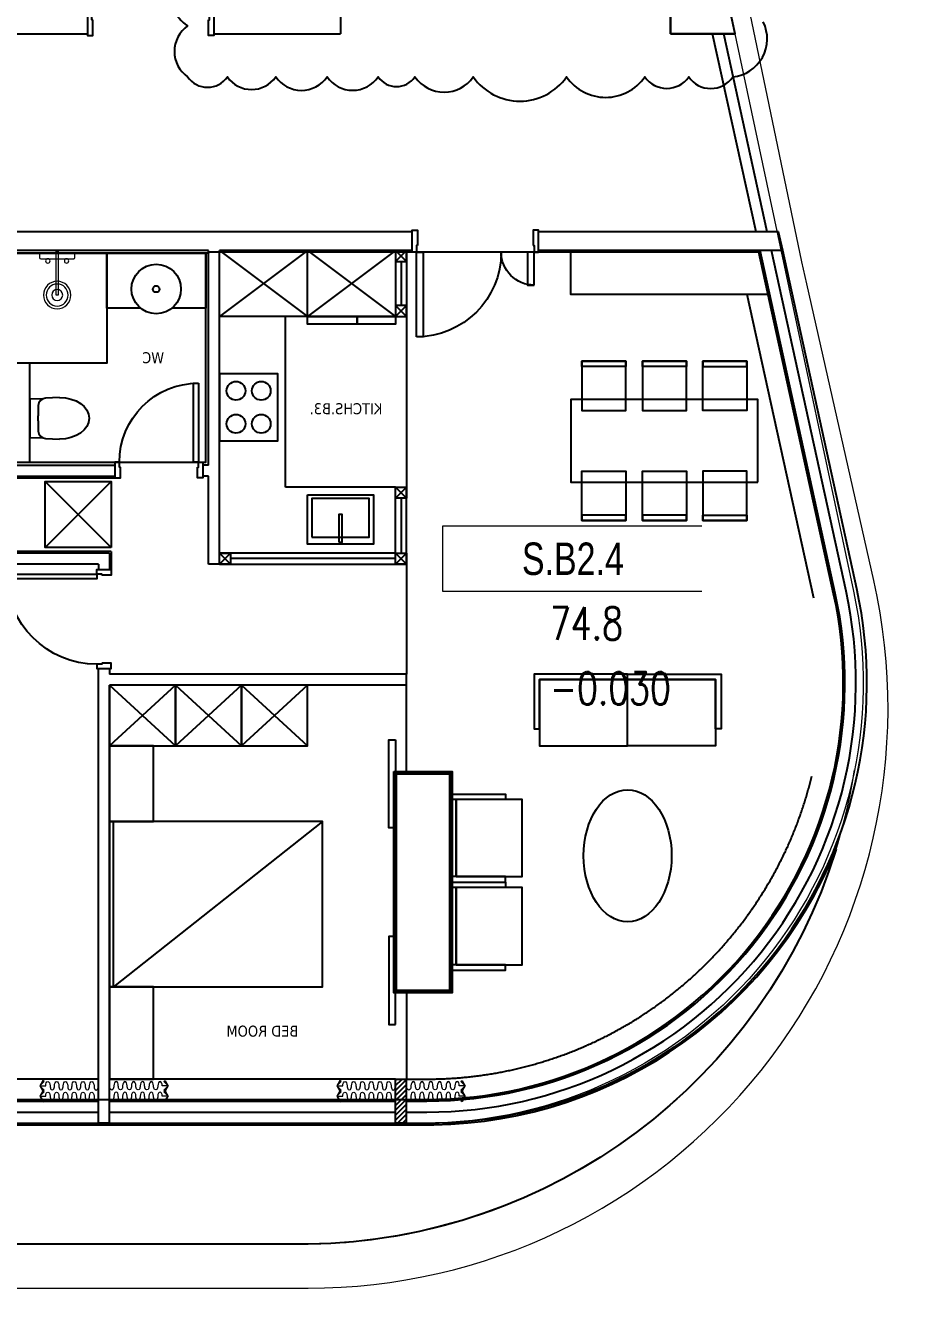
# Model space of a CAD drawing. Header units: millimetres. Extents: x -361699137 to 361252145, y -356478932 to 356523199.
# Drawn here: x 327855 to 335809, y 5985 to 17546 of the extents above; entities that cross this region are included whole.
import ezdxf
from ezdxf.enums import TextEntityAlignment as Align
from ezdxf.xclip import XClip

# ---------------------------------------------------------------- set-up
doc = ezdxf.new("R2010")
doc.units = ezdxf.units.MM
doc.header["$LTSCALE"] = 100
doc.header["$MEASUREMENT"] = 0
doc.header["$XCLIPFRAME"] = 0
doc.set_wipeout_variables(frame=1)
doc.linetypes.add('ACAD_ISO03W100', pattern=[30, 12, -18])
for name, color, linetype in [('1VinaPVC-Text', 9, 'Continuous'), ('A-_FURN----_E-_N', 251, 'Continuous'), ('A-_SANIEQPT_E-_N', 251, 'Continuous'), ('A-ANNO-ROOM', 50, 'Continuous'), ('A-WALL-FNSH', 11, 'Continuous'), ('IDEA - dim', 251, 'Continuous'), ('KT-Net manh', 139, 'Continuous'), ('KT-Tuong', 1, 'Continuous'), ('Xref_ST_MBDV Cot vach 30.7.2022$0$ST_MBDV Cot vach 220803$0$Xref_ST_MBDV Cot vach 30.7.2022$0$KT-Tuong', 1, 'Continuous')]:
    doc.layers.add(name, color=color, linetype=linetype)
for name, color, linetype, lineweight in [('A-NoiThat', 39, 'Continuous', 13), ('AUDIT_I_220808132811-11', 7, 'Continuous', 9), ('CIC36 net manh', 8, 'Continuous', 9), ('KT-Chuviet', 255, 'Continuous', 15), ('KT-Net cot vach', 2, 'Continuous', 50), ('KT-Net thay', 7, 'Continuous', 15), ('KT-Net truc', 18, 'Continuous', 15)]:
    doc.layers.add(name, color=color, linetype=linetype, lineweight=lineweight)
doc.layers.add('dien tich thong thuy', color=3, linetype='Continuous', plot=False)
doc.styles.add('220126_HDN_HBA typical plan$0$211210_HDN_HBA_TYPICAL PLAN CORE OPT 1$0$HBA-Text', font='GOTHIC.TTF')
doc.styles.add('font unicode ccu', font='arial.ttf')
doc.styles.add('ROMANS', font='ROMANS.SHX')
doc.styles.add('Tahoma', font='tahoma.ttf')

# ---------------------------------------------------------------- blocks, each defined once
blk = doc.blocks.new('A$C1AAC5519')
at = {"layer": 'A-ANNO-ROOM', "insert": (772.955269176513, 1216.574747113511), "char_height": 600, "attachment_point": 2, "rotation": 50.44882673977027, "style": '220126_HDN_HBA typical plan$0$211210_HDN_HBA_TYPICAL PLAN CORE OPT 1$0$HBA-Text'}
blk.add_mtext_dynamic_manual_height_columns('S.B1.', width=722857412.8743668, gutter_width=9765.624999999996, heights=[0], dxfattribs=at)
blk = doc.blocks.new('A$C418F5BC8')
at = {"layer": 'A-ANNO-ROOM', "insert": (648.1133449638728, 1090.790118377889), "char_height": 600, "attachment_point": 2, "rotation": 50.44882673977027, "style": '220126_HDN_HBA typical plan$0$211210_HDN_HBA_TYPICAL PLAN CORE OPT 1$0$HBA-Text'}
blk.add_mtext_dynamic_manual_height_columns('SL-S', width=722857412.8743668, gutter_width=9765.624999999996, heights=[0], dxfattribs=at)
blk = doc.blocks.new('A$C2A6C5140')
at = {"layer": 'A-ANNO-ROOM', "insert": (731.4497625969816, 1190.0169191678, 0.0003277973379295924), "char_height": 600, "attachment_point": 2, "rotation": 50.44882673977027, "style": '220126_HDN_HBA typical plan$0$211210_HDN_HBA_TYPICAL PLAN CORE OPT 1$0$HBA-Text'}
blk.add_mtext_dynamic_manual_height_columns('2-BR', width=722857412.8743668, gutter_width=9765.624999999996, heights=[0], dxfattribs=at)
blk = doc.blocks.new('A$C5388591E')
at = {"layer": 'A-ANNO-ROOM', "insert": (894.3001998505497, 842.1987865094561, 0.0004622000541105721), "char_height": 600, "attachment_point": 2, "rotation": 1.4064704596368105, "style": '220126_HDN_HBA typical plan$0$211210_HDN_HBA_TYPICAL PLAN CORE OPT 1$0$HBA-Text'}
blk.add_mtext_dynamic_manual_height_columns('3-BR', width=722857412.8743668, gutter_width=9765.624999999996, heights=[0], dxfattribs=at)
blk = doc.blocks.new('A$C21AF0CCA')
at = {"layer": 'A-ANNO-ROOM', "insert": (1197.56892258345, 814.6835720778872), "char_height": 600, "attachment_point": 2, "rotation": 0.10542954816276216, "style": '220126_HDN_HBA typical plan$0$211210_HDN_HBA_TYPICAL PLAN CORE OPT 1$0$HBA-Text'}
blk.add_mtext_dynamic_manual_height_columns('S.B1P.', width=722857412.8743668, gutter_width=9765.624999999996, heights=[0], dxfattribs=at)
blk = doc.blocks.new('A$C2A980E36')
at = {"ltscale": 0.5}
blk.add_lwpolyline([(-10, 0), (10, 0), (10, 400), (-10, 400)], close=True, dxfattribs=at)
blk.add_lwpolyline([(160, 60), (160, 30, -0.4142135623730916), (150, 20), (-150, 20, -0.4142135623730987), (-160, 30), (-160, 60.00000000000728, -0.414213562373095), (-150, 70.00000000000728), (150, 70, -0.4142135623730915)], format="xyb", close=True, dxfattribs=at)
for centre, radius in [((0, 400), 125), ((0, 400), 100), ((0, 400), 50), ((-85, 90.00000000000728), 20), ((85, 90), 20)]:
    blk.add_circle(centre, radius, dxfattribs=at)
blk = doc.blocks.new('d800')
blk.add_line((760, 70), (40, 70))
for points in [[(40, 790), (40, 70), (85, 70), (85, 790)], [(50, 25), (40, 25), (40, 70), (0, 70), (0, -70), (50, -70)], [(750, 25), (760, 25), (760, 70), (800, 70), (800, -70), (750, -70)]]:
    blk.add_lwpolyline(points, close=True)
blk.add_arc((40, 70), 720, 0, 90)
blk = doc.blocks.new('d900n')
for points in [[(20, -50), (20, -40), (65, -40), (65, 0), (-65, 0), (-65, -50)], [(885, -40), (65, -40), (65, -85), (885, -85)], [(20, -850), (20, -860), (65, -860), (65, -900), (-65, -900), (-65, -850)]]:
    blk.add_lwpolyline(points, close=True)
blk.add_arc((65, -40), 820, 270, 0)
blk = doc.blocks.new('*U207')
for points in [[(482.6951045578201, -398.9039813853606), (464.6170375002125, -396.4493711387506), (464.3337632049024, -466.3349522090732)], [(396.7561588253833, -484.1490495130481), (464.3337632049024, -466.3349522090732), (394.4481821902239, -466.0516779393653)]]:
    blk.add_hatch(color=256).paths.add_polyline_path(points)
blk.add_line((464.3337632049024, -466.3349522090732), (416.9273155568029, -418.7598943406972))
for points in [[(482.6951045578201, -398.9039813853606), (464.6170375002125, -396.4493711387506), (464.3337632049024, -466.3349522090732)], [(396.7561588253833, -484.1490495130481), (464.3337632049024, -466.3349522090732), (394.4481821902239, -466.0516779393653)]]:
    blk.add_lwpolyline(points, close=True)
for centre in [(16.76743755071067, -17.17677016190672), (85.71403000141326, -87.65612936302188), (155.3043908096025, -157.4940017787478), (224.8947516177918, -227.3318741944736), (294.485112425981, -297.1697466101995), (364.0754732341703, -367.0076190259254)]:
    blk.add_ellipse(centre, major_axis=(34.52187991841241, 31.95056764796491), ratio=0.5238875827070036, start_param=4.731720461219403, end_param=7.873313114809197)
at = {"extrusion": (0, 0, -1)}
for centre in [(51.5728287498025, -52.1059534814385), (120.5194212005051, -122.5853126825537), (190.1097820086943, -192.4231850982796), (259.7001428168836, -262.2610575140054), (329.2905036250728, -332.0989299297313), (398.8808644332621, -401.9368023454572)]:
    blk.add_ellipse(centre, major_axis=(-32.07293168385898, -34.4082260416161), ratio=0.5238875826554585, start_param=4.731720461217387, end_param=7.87331311480718, dxfattribs=at)
blk = doc.blocks.new('*U204')
at = {"ltscale": 5}
blk.add_lwpolyline([(305, -530), (305, -1.13686837721616e-13), (-305, 0), (-305, -530)], close=True, dxfattribs=at)
for centre in [(-150, -150), (150, -150.0000000000001), (-150, -380), (150, -380)]:
    blk.add_circle(centre, 85, dxfattribs=at)
blk = doc.blocks.new('*U205')
at = {"ltscale": 5}
for points in [[(-300, -450), (300, -450), (300, 0), (-300, 0)], [(-261, -65), (261, -65), (261, -415), (-261, -415)], [(-15, -20), (15, -20), (15, -270), (-15, -270)]]:
    blk.add_lwpolyline(points, close=True, dxfattribs=at)
blk = doc.blocks.new('*U203')
at = {"linetype": 'Continuous'}
for points in [[(-375.0000000000002, -849.9999999962746), (374.9999999999998, -849.9999999962748), (375.0000000000002, 850.0000000037252), (-374.9999999999998, 850.0000000037254)], [(-724.9999999999999, 750.0000000037254), (-274.9999999999999, 750.0000000037253), (-274.9999999999999, 350.0000000037253), (-724.9999999999999, 350.0000000037254)], [(-724.9999999999999, 350.0000000037254), (-674.9999999999999, 350.0000000037254), (-674.9999999999999, 750.0000000037254), (-724.9999999999999, 750.0000000037254)], [(725.0000000000001, 750.0000000037252), (275.0000000000001, 750.0000000037253), (275.0000000000001, 350.0000000037252), (725.0000000000001, 350.0000000037252)], [(725.0000000000001, 350.0000000037252), (675.0000000000001, 350.0000000037252), (675.0000000000001, 750.0000000037252), (725.0000000000001, 750.0000000037252)], [(-725, 200.0000000037254), (-274.9999999999999, 200.0000000037253), (-275.0000000000001, -199.9999999962747), (-725, -199.9999999962746)], [(-725, -199.9999999962746), (-675, -199.9999999962746), (-675, 200.0000000037254), (-725, 200.0000000037254)], [(725, 200.0000000037251), (275.0000000000001, 200.0000000037252), (274.9999999999999, -199.9999999962748), (725, -199.9999999962749)], [(725, -199.9999999962749), (675, -199.9999999962748), (675, 200.0000000037252), (725, 200.0000000037251)], [(-725.0000000000001, -749.9999999962746), (-275.0000000000001, -749.9999999962747), (-275.0000000000001, -349.9999999962747), (-725.0000000000001, -349.9999999962746)], [(-725.0000000000001, -349.9999999962746), (-675.0000000000001, -349.9999999962746), (-675.0000000000001, -749.9999999962746), (-725.0000000000001, -749.9999999962746)], [(724.9999999999999, -749.9999999962748), (274.9999999999999, -749.9999999962747), (274.9999999999999, -349.9999999962748), (724.9999999999999, -349.9999999962748)], [(724.9999999999999, -349.9999999962748), (674.9999999999999, -349.9999999962748), (674.9999999999999, -749.9999999962748), (724.9999999999999, -749.9999999962748)]]:
    blk.add_lwpolyline(points, close=True, dxfattribs=at)
blk = doc.blocks.new('dc')
for points in [[(-1100, -40), (-1110, -40), (-1110, -100), (-1150, -100), (-1150, 100), (-1100, 100)], [(-50, -40), (-40, -40), (-40, -100), (0, -100), (0, 100), (-50, 100)], [(-1109.999999999985, -400), (-1109.999999999985, -100), (-1049.999999999985, -100), (-1049.999999999985, -400)], [(-39.99999999998545, -869.9999999999709), (-39.99999999998545, -99.9999999999709), (-99.99999999998545, -99.9999999999709), (-99.99999999998545, -869.9999999999709)]]:
    blk.add_lwpolyline(points, close=True)
for centre, radius, start, end in [((-1110.000000000029, -99.9999999999709), 300.0000000000291, 270, 0), ((-40.0000000000291, -100.0000000000873), 769.9999999999345, 180, 270)]:
    blk.add_arc(centre, radius, start, end)
blk = doc.blocks.new('220126_HDN_HBA typical plan$0$210902_YS plan 330pm ver13$0$TOTO-WC-CW822J')
at = {"color": 0}
blk.add_lwpolyline([(-177.2072506700642, -119.1915361834399), (-175, 0), (175, 0), (177.2072506700642, -119.1915361836145)], dxfattribs=at)
blk.add_lwpolyline([(-190, -270), (-183.3947591906181, -144.5004246227618, -0.3908696114996718), (-115.4352058441145, -78.20653349565691), (-27.76706723973621, -75.77130742336158, -0.01388621073825284), (27.76706724101678, -75.77130742336158), (115.4352058439981, -78.20653349565691, -0.3908696114996718), (183.3947591905016, -144.5004246227618), (190, -270)], format="xyb", dxfattribs=at)
blk.add_ellipse((0, -270), major_axis=(0, -270), ratio=0.7037037037037037, start_param=4.71238898038469, end_param=7.853981633974483, dxfattribs=at)
blk = doc.blocks.new('35')
at = {"layer": 'A-_FURN----_E-_N'}
h = blk.add_hatch(dxfattribs=at)
h.set_pattern_fill('ANSI31', color=256, scale=10)
h.set_pattern_definition([(45, (-120883.0253460403, 104144.0427808383), (-22.45064030267288, 22.45064030267288), [])])
h.paths.add_polyline_path([(5550.005707721801, 400.0000007078852), (5650.005707721801, 400.0000007078852), (5650.005707721801, 7.078851922415197e-07), (5550.005707721801, 7.078851922415197e-07)])
for p, q in [((5550.005707721801, 5780.00000000235), (4550.005707721801, 5780.00000000235)), ((2965.005707721801, 5195.000000002292), (2015.005707718075, 5195.000000002292)), ((5550.005707721801, 5180.00000000235), (3950.005707721801, 5180.00000000235)), ((5650.005707721801, 3180.00000000235), (5550.005707721801, 3180.00000000235))]:
    blk.add_line(p, q, dxfattribs=at)
at = {"layer": 'A-_FURN----_E-_N', "linetype": 'Continuous'}
for points in [[(5550.005707721801, 7930.00000000235), (5550.005707721801, 7330.00000000235), (4750.005707721801, 7330.00000000235), (4750.005707721801, 7930.000000002292)], [(5200.005707721801, 7330.00000000235), (5200.005707721801, 7260.00000000235), (4750.005707721801, 7260.00000000235), (4750.005707721801, 7330.00000000235)], [(5550.005707721801, 7330.00000000235), (5550.005707721801, 7260.00000000235), (5200.005707721801, 7260.00000000235), (5200.005707721801, 7330.00000000235)], [(6859.087601407948, 3581.994965937476), (6859.087601407948, 4030.00000000235), (7659.087601407948, 4030.00000000235), (7659.087601407948, 4080.00000000235), (6809.087601407948, 4080.00000000235), (6809.087601407948, 3581.994965937476)], [(8459.087601407948, 3581.994965937476), (8459.087601407948, 4030.00000000235), (7659.087601407948, 4030.00000000235), (7659.087601407948, 4080.00000000235), (8509.087601407948, 4080.00000000235), (8509.087601407948, 3581.994965937476)], [(2950.005707721801, 3980.00000000235), (2950.005707721801, 3430.000000008753), (3550.005707721801, 3430.000000008753), (3550.005707721801, 3980.00000000235), (2950.005707721801, 3980.00000000235)], [(3550.005707721801, 3980.00000000235), (3550.005707721801, 3430.000000008753), (4150.005707721801, 3430.000000008753), (4150.005707721801, 3980.00000000235), (3550.005707721801, 3980.00000000235)], [(4150.005707721801, 3980.00000000235), (4150.005707721801, 3430.000000008753), (4750.005707721801, 3430.000000008753), (4750.005707721801, 3980.00000000235), (4150.005707721801, 3980.00000000235)], [(6859.087601407948, 4030.00000000235), (6859.087601407948, 3430.00000000235), (7659.087601407948, 3430.00000000235), (7659.087601407948, 4030.00000000235)], [(8459.087601407948, 4030.00000000235), (8459.087601407948, 3430.00000000235), (7659.087601407948, 3430.00000000235), (7659.087601407948, 4030.00000000235)], [(6548.010741786849, 2940.000000355118), (6100.005707721743, 2940.000000355118), (6100.005707721743, 2240.000000355118), (6050.005707721743, 2240.000000355118), (6050.005707721743, 2990.000000355118), (6548.010741786849, 2990.000000355118)], [(6548.010741786849, 2240.000000355118), (6100.005707721743, 2240.000000355118), (6100.005707721743, 2940.000000355118), (6050.005707721743, 2940.000000355118), (6050.005707721743, 2190.000000355118), (6548.010741786849, 2190.000000355118)], [(6100.005707721743, 2240.000000355118), (6700.005707721743, 2240.000000355118), (6700.005707721743, 2940.000000355118), (6100.005707721743, 2940.000000355118)], [(6548.010741786849, 2140.000000355118), (6100.005707721743, 2140.000000355118), (6100.005707721743, 1440.000000355118), (6050.005707721743, 1440.000000355118), (6050.005707721743, 2190.000000355118), (6548.010741786849, 2190.000000355118)], [(6548.010741786849, 1440.000000355118), (6100.005707721743, 1440.000000355118), (6100.005707721743, 2140.000000355118), (6050.005707721743, 2140.000000355118), (6050.005707721743, 1390.000000355118), (6548.010741786849, 1390.000000355118)], [(6100.005707721743, 1440.000000355118), (6700.005707721743, 1440.000000355118), (6700.005707721743, 2140.000000355118), (6100.005707721743, 2140.000000355118)]]:
    blk.add_lwpolyline(points, close=True, dxfattribs=at)
blk.add_ellipse((7659.087601407948, 2430.00000000235), major_axis=(0, 600), ratio=0.6666666666666666, dxfattribs=at)
at = {"layer": 'A-WALL-FNSH', "color": 5}
for points in [[(5600.005707721801, 7830.00000000235), (5600.005707721801, 7430.00000000235)], [(5600.005707721801, 5680.00000000235), (5600.005707721801, 5180.00000000235)], [(5550.005707721801, 5130.00000000235), (4050.005707721801, 5130.00000000235)]]:
    blk.add_lwpolyline(points, dxfattribs=at)
at = {"layer": 'IDEA - dim'}
for p, q in [((5700.005707721801, 7930.00000000235), (5700.005707721801, 8100.00000000235)), ((5650.005707721801, 7830.00000000235), (5550.005707721801, 7930.00000000235)), ((5550.005707721801, 7830.00000000235), (5650.005707721801, 7930.00000000235)), ((5650.005707721801, 7930.00000000235), (5650.005707721801, 7330.00000000235)), ((5550.005707721801, 7830.00000000235), (5550.005707721801, 7330.00000000235)), ((5650.005707721801, 7330.00000000235), (5550.005707721801, 7430.00000000235)), ((5550.005707721801, 7330.00000000235), (5650.005707721801, 7430.00000000235)), ((4550.005707721801, 7330.00000000235), (3950.005707721801, 7330.00000000235)), ((4550.005707721801, 5780.00000000235), (4550.005707721801, 7330.00000000235)), ((5550.005707721801, 7330.000000002292), (4550.005707721801, 7330.000000002292)), ((2015.005707718075, 5865.000000002408), (3000.005707721801, 5865.00000000235)), ((2965.005707721801, 5830.000000002292), (2365.005707721801, 5230.000000002292)), ((2365.005707721801, 5830.000000002292), (2965.005707721801, 5230.000000002292)), ((5550.005707721801, 5180.000000002292), (5550.005707721801, 5780.00000000235)), ((5650.005707721801, 5780.00000000235), (5550.005707721801, 5680.00000000235)), ((5550.005707721801, 5780.00000000235), (5650.005707721801, 5680.00000000235)), ((5650.005707721801, 5080.00000000235), (5650.005707721801, 5780.00000000235)), ((2965.005707721801, 5195.000000002292), (2965.005707721801, 5030.00000000235)), ((4050.005707721801, 5180.00000000235), (3950.005707721801, 5080.00000000235)), ((3950.005707721801, 5180.00000000235), (4050.005707721801, 5080.00000000235)), ((5650.005707721801, 5180.00000000235), (5550.005707721801, 5080.00000000235)), ((5550.005707721801, 5180.00000000235), (5650.005707721801, 5080.00000000235)), ((3950.005707721801, 5080.00000000235), (5650.005707721801, 5080.00000000235)), ((5550.005707721801, 1200.000000707885), (5550.005707721801, 3180.00000000235)), ((5550.005707721801, 1200.000000707885), (5650.005707721801, 1200.000000707885)), ((5550.005707721801, 2.393790055066347e-09), (5550.005707721801, 400.0000007078852)), ((5550.005707721801, 400.0000007078852), (5650.005707721801, 400.0000007078852)), ((5650.005707721801, 7.078851922415197e-07), (5650.005707721801, 400.0000007078852)), ((250.0057077218007, 200.000000707827), (2850.005707721801, 200.0000007078852)), ((2950.005707721801, 200.0000007078852), (5550.005707721801, 200.0000007079434)), ((250.0057077218044, 100.000000707827), (2850.005707721803, 100.0000007078852)), ((250.005707721808, 7.078269845806062e-07), (2850.005707721804, 7.078851922415197e-07)), ((2950.005707721803, 100.0000007078852), (5550.005707721803, 100.0000007079434)), ((2950.005707721804, 7.078851922415197e-07), (5550.005707721804, 7.079433999024332e-07)), ((5650.005707721801, 2.393790055066347e-09), (5550.005707721801, 2.393790055066347e-09))]:
    blk.add_line(p, q, dxfattribs=at)
for points in [[(3825.005707721801, 7905.00000000235), (2025.005707718075, 7905.00000000235), (2025.005707718075, 6005.000000002292), (3825.005707721801, 6005.000000002292)], [(2025.005707718075, 7905.00000000235), (2925.005707719938, 7905.00000000235), (2925.005707719938, 6905.00000000235), (2025.005707718075, 6905.00000000235), (2025.005707718075, 7905.00000000235)], [(5550.005707721801, 7830.00000000235), (5650.005707721801, 7830.00000000235), (5650.005707721801, 7930.00000000235), (5550.005707721801, 7930.00000000235)], [(5550.005707721801, 7330.00000000235), (5650.005707721801, 7330.00000000235), (5650.005707721801, 7430.00000000235), (5550.005707721801, 7430.00000000235)], [(2025.005707718075, 6905.00000000235), (2025.005707718075, 6005.000000002292), (2225.005707718075, 6005.000000002292), (2225.005707718075, 6905.00000000235)], [(2965.005707721801, 5230.000000002292), (2365.005707721801, 5230.000000002292), (2365.005707721801, 5830.000000002292), (2965.005707721801, 5830.000000002292)], [(5550.005707721801, 5780.00000000235), (5650.005707721801, 5780.00000000235), (5650.005707721801, 5680.00000000235), (5550.005707721801, 5680.00000000235)], [(3950.005707721801, 5180.00000000235), (4050.005707721801, 5180.00000000235), (4050.005707721801, 5080.00000000235), (3950.005707721801, 5080.00000000235)], [(5550.005707721801, 5180.00000000235), (5650.005707721801, 5180.00000000235), (5650.005707721801, 5080.00000000235), (5550.005707721801, 5080.00000000235)], [(5550.005707721801, 3482.647719414985), (5550.005707721801, 2682.647719414985), (5490.005707721801, 2682.647719414985), (5490.005707721801, 3482.647719414985)], [(2950.005707721801, 3430.000000008753), (2950.005707721801, 2740.000000355089), (3350.005707721801, 2740.000000355089), (3350.005707721801, 3430.000000008753)], [(2950.005707721801, 2740.00000035503), (2950.005707721801, 1240.00000035503), (2986.005707721801, 1240.00000035503), (2986.005707721801, 2740.00000035503)], [(5550.005707721801, 897.3522812952506), (5550.005707721801, 1697.352281295251), (5490.005707721801, 1697.352281295251), (5490.005707721801, 897.3522812952506)], [(2950.005707721801, 1240.000000355089), (2950.005707721801, 400.0000007078852), (3350.005707721801, 400.0000007078852), (3350.005707721801, 1240.000000355089)]]:
    blk.add_lwpolyline(points, close=True, dxfattribs=at)
for points in [[(3233.584351485239, 7405.00000000235), (2925.005707719938, 7405.00000000235), (2925.005707719938, 7905.00000000235), (3825.005707721801, 7905.00000000235), (3825.005707721801, 7405.00000000235), (3516.427063958363, 7405.00000000235)], [(8951.481213557865, 7530.00000000235), (7143.353128635899, 7530.00000000235), (7143.353128635899, 7930.00000000235)], [(7143.353128635899, 7930.00000000235), (8863.871229817898, 7930.00000000235)], [(2986.005707721801, 1240.00000035503), (4886.005707721801, 1240.00000035503), (4886.005707721801, 2740.00000035503), (2986.005707721801, 2740.00000035503)]]:
    blk.add_lwpolyline(points, dxfattribs=at)
for points in [[(5650.005707721801, 2.393790055066347e-09), (5834.560309310822, 2.393790055066347e-09, 0.4788736065008605), (9741.93595848672, 4855.812792748024), (9068.612230383807, 7930.00000000235)], [(5650.005707721801, 100.0000000023938), (5834.560309310822, 100.0000000023938, 0.4788736065008606), (9644.25156725732, 4834.417472929381), (8966.241730100854, 7930.00000000235)], [(5650.005707721801, 200.0000000023938), (5834.560309310822, 200.0000000023938, 0.4788736065008607), (9546.567176027922, 4813.022153110742), (8863.871229817898, 7930.00000000235)]]:
    blk.add_lwpolyline(points, format="xyb", dxfattribs=at)
for radius in [225, 30]:
    blk.add_circle((3375.005707721801, 7580.00000000235), radius, dxfattribs=at)
at = {"layer": 'KT-Net cot vach'}
blk.add_lwpolyline([(5550.005707721801, 3180.00000000235), (6050.005707721743, 3180.00000000235), (6050.005707721743, 1200.000000707885), (5550.005707721801, 1200.000000707885)], close=True, dxfattribs=at)
at = {"layer": 'KT-Net manh', "linetype": 'ACAD_ISO03W100', "ltscale": 4}
for p, q in [((4750.005707721801, 7930.000000002292), (3950.005707721801, 7330.00000000235)), ((3950.005707721801, 7930.00000000235), (4750.005707721801, 7330.000000002292)), ((5550.005707721801, 7930.00000000235), (4750.005707721801, 7330.00000000235)), ((4750.005707721801, 7930.000000002292), (5550.005707721801, 7330.00000000235)), ((5650.005707721801, 7330.00000000235), (5650.005707721801, 5780.00000000235)), ((5650.005707721801, 5080.00000000235), (5650.005707721801, 4080.00000000235)), ((2950.005707721801, 3980.00000000235), (3550.005707721801, 3430.000000008753)), ((3550.005707721801, 3980.00000000235), (2950.005707721801, 3430.000000008753)), ((3550.005707721801, 3980.00000000235), (4150.005707721801, 3430.000000008753)), ((4150.005707721801, 3980.00000000235), (3550.005707721801, 3430.000000008753)), ((4150.005707721801, 3980.00000000235), (4750.005707721801, 3430.000000008753)), ((4750.005707721801, 3980.00000000235), (4150.005707721801, 3430.000000008753)), ((5650.005707721801, 3180.00000000235), (5650.005707721801, 3980.00000000235)), ((4886.005707721801, 2740.00000035503), (2986.005707721801, 1240.00000035503)), ((5650.005707721801, 1200.000000707885), (5650.005707751603, 400.0000007078852)), ((2850.005707751603, 400.0000007078852), (250.0057077218007, 400.0000007078852)), ((5550.005707751603, 400.0000007078852), (2950.005707721801, 400.0000007078852))]:
    blk.add_line(p, q, dxfattribs=at)
blk.add_lwpolyline([(5650.005707721801, 400.0000000023938), (5834.560309310822, 400.0000000023938, 0.4788736065008609), (9351.198393569128, 4770.23151347346), (8746.740212991957, 7530.00000000235)], format="xyb", dxfattribs=at)
at = {"layer": 'KT-Tuong'}
for p, q in [((5700.005707721801, 8100.00000000235), (1900.005707718075, 8100.00000000235)), ((9031.377987294536, 8100.000000001372), (6850.005707721801, 8100.00000000235)), ((6850.005707721801, 7930.00000000235), (6850.005707721801, 8100.00000000235)), ((9068.612230383807, 7930.00000000235), (9031.377987294536, 8100.000000001372)), ((3850.005707721801, 7930.000000002408), (2000.005707718075, 7930.00000000235)), ((3850.005707721801, 5980.000000002292), (3850.005707721801, 7930.00000000235)), ((5700.005707721801, 7930.00000000235), (3950.005707721801, 7930.000000002408)), ((3950.005707721801, 5080.00000000235), (3950.005707721801, 7930.00000000235)), ((9068.612230383807, 7930.00000000235), (6850.005707721801, 7930.00000000235)), ((2000.005707716213, 5980.000000002408), (3000.005707721801, 5980.00000000235)), ((3850.005707723663, 5980.000000002292), (3800.005707721801, 5980.00000000235)), ((2000.005707716213, 5880.000000002408), (3000.005707721801, 5880.00000000235)), ((3850.005707723663, 5880.00000000235), (3800.005707721801, 5880.00000000235)), ((3850.005707721801, 5080.00000000235), (3850.005707721801, 5880.00000000235)), ((2950.005707721801, 5180.000000002292), (2000.005707718075, 5180.000000002292)), ((2950.005707721801, 5180.000000002292), (2950.005707721801, 5030.00000000235)), ((2850.005707721801, 5080.00000000235), (1825.005707719938, 5080.000000002408)), ((2850.005707721801, 5080.00000000235), (2850.005707721801, 5030.00000000235)), ((2850.005707721801, 5030.00000000235), (2950.005707721801, 5030.00000000235)), ((3950.005707721801, 5080.00000000235), (3850.005707721801, 5080.00000000235)), ((2850.005707721801, 2.393790055066347e-09), (2850.005707721801, 4130.000000002292)), ((2850.005707721801, 4130.000000002292), (2950.005707721801, 4130.000000002292)), ((2950.005707721801, 4130.000000002292), (2950.005707721801, 4080.00000000235)), ((5650.005707721801, 4080.00000000235), (2950.005707721801, 4080.00000000235)), ((5650.005707721801, 3980.00000000235), (5650.005707721801, 4080.00000000235)), ((2850.005707721801, 3980.00000000235), (2850.005707721801, 3980.00000000235)), ((2950.005707721801, 2.393790055066347e-09), (2950.005707721801, 3980.00000000235)), ((5650.005707721801, 3980.00000000235), (2950.005707721801, 3980.00000000235)), ((2950.005707721801, 2.393790055066347e-09), (2850.005707721801, 2.393790055066347e-09))]:
    blk.add_line(p, q, dxfattribs=at)
at = {"layer": 'A-_FURN----_E-_N', "xscale": -1}
blk.add_blockref('dc', (5700.005707721801, 8015.000029260606), dxfattribs=at)
at = {"layer": 'A-_FURN----_E-_N', "linetype": 'Continuous', "rotation": 90}
blk.add_blockref('*U203', (7993.353128639625, 6200.152036610198), dxfattribs=at)
at = {"layer": 'A-_FURN----_E-_N', "linetype": 'Continuous', "extrusion": (0, 0, -1), "zscale": -1}
blk.add_blockref('d800', (-3800.005707721801, 5935.00000000235), dxfattribs=at)
at = {"layer": 'A-_SANIEQPT_E-_N', "linetype": 'Continuous', "rotation": 270}
blk.add_blockref('*U204', (4480.005707721801, 6505.00000000235), dxfattribs=at)
at = {"layer": 'A-_SANIEQPT_E-_N', "extrusion": (0, 0, -1), "zscale": -1, "rotation": 270}
blk.add_blockref('220126_HDN_HBA typical plan$0$210902_YS plan 330pm ver13$0$TOTO-WC-CW822J', (-2225.005707718075, 6405.000000002292), dxfattribs=at)
at = {"layer": 'A-_SANIEQPT_E-_N', "linetype": 'Continuous', "extrusion": (0, 0, -1), "zscale": -1, "rotation": 180}
blk.add_blockref('*U205', (-5050.005707721801, 5260.00000000235), dxfattribs=at)
at = {"layer": 'A-NoiThat', "extrusion": (0, 0, -1), "zscale": -1, "rotation": 179.9999999999999}
blk.add_blockref('A$C2A980E36', (-2475.005707718075, 7925.00000000235), dxfattribs=at)
at = {"layer": 'CIC36 net manh', "color": 8, "xscale": 0.8100000000112604, "yscale": 0.8100000000112604, "zscale": 0.8100000000112604, "rotation": 225.123201203973}
for p in [(2849.259722729788, 338.6633418666534), (5549.259722729788, 338.6633418666534), (2849.477437061832, 243.7097153797149), (5549.477437061832, 243.7097153797149)]:
    blk.add_blockref('*U207', p, dxfattribs=at)
at = {"layer": 'CIC36 net manh', "color": 8, "extrusion": (0, 0, -1), "xscale": 0.8100000000112606, "yscale": 0.8100000000112606, "zscale": -0.8100000000112606, "rotation": 225.123201203973}
for p in [(-2950.751692743615, 338.6633418666534), (-5650.751692773418, 338.6633418666534), (-2950.533978411571, 243.7097153797149), (-5650.533978441374, 243.7097153797149)]:
    blk.add_blockref('*U207', p, dxfattribs=at)
at = {"layer": 'IDEA - dim', "extrusion": (0, 0, -1), "zscale": -1}
blk.add_blockref('d900n', (-2900.005707721801, 5030.00000000235), dxfattribs=at)
at = {"layer": '1VinaPVC-Text', "style": 'Tahoma', "text_generation_flag": 4}
for s, p in [('WC', (3446.449184363348, 6905.759956575952)), ('KITCHS.B3.', (5430.727530220161, 6442.247466249763)), ('BED ROOM', (4666.718683905536, 785.9376945356125))]:
    blk.add_text(s, height=100, rotation=180, dxfattribs=at).set_placement(p)
blk = doc.blocks.new('25')
at = {"layer": 'IDEA - dim'}
for p, q in [((8249.994292277843, 500), (8249.994292277843, -1.364242052659392e-12)), ((5249.994292277843, 169.9999999999986), (5249.994292277843, -1.364242052659392e-12)), ((8249.994292277843, -1.364242052659392e-12), (8837.133060468244, -1.364242052659392e-12))]:
    blk.add_line(p, q, dxfattribs=at)
blk.add_lwpolyline([(8837.133060468244, -2.182787284255028e-11), (7393.420046430663, 6591.545631706158)], dxfattribs=at)
at = {"layer": 'KT-Tuong'}
for p, q in [((2950.000000003725, 169.9999999999986), (2950.000000003725, -1.364242052659392e-12)), ((4100.000000003725, 169.9999999999986), (4100.000000003725, -1.364242052659392e-12)), ((0, -1.364242052659392e-12), (2950.000000003725, -1.364242052659392e-12)), ((4100.000000003725, -1.364242052659392e-12), (5249.994292277843, -1.364242052659392e-12))]:
    blk.add_line(p, q, dxfattribs=at)
at = {"layer": 'Xref_ST_MBDV Cot vach 30.7.2022$0$ST_MBDV Cot vach 220803$0$Xref_ST_MBDV Cot vach 30.7.2022$0$KT-Tuong', "extrusion": (-3.798524208634935e-15, 2.365191114126835e-08, 0.9999999999999997)}
for p, q in [((8249.995374051388, -0.0003111383061877859, 1.182630941965582e-05), (8249.937771866884, 500.1802409536758, 0.0001305495931929644)), ((8728.108988560183, 500.1802409536758, 0.0001305495950093096), (8834.556716641644, 2.273736754432321e-12)), ((8834.556716641644, 2.273736754432321e-12), (8249.994292277843, 2.273736754432321e-12))]:
    blk.add_line(p, q, dxfattribs=at)
at = {"layer": 'A-_FURN----_E-_N', "extrusion": (1.419949629397821e-29, 0, -1), "zscale": -1, "rotation": 180}
blk.add_blockref('dc', (-4100.000000003725, 85.00000000000136), dxfattribs=at)
blk = doc.blocks.new('TAG CAO DO SAN')
blk.add_wipeout([(1526701.778855525, -266095.22987594287), (1527644.6359120198, -266095.22987594287), (1527644.6359120198, -266330.944140067), (1526701.778855525, -266330.944140067)]).dxf.layer = 'KT-Net thay'
at = {"layer": 'KT-Net thay', "flags": 128}
blk.add_lwpolyline([(1526701.778855525, -266095.2298759429), (1526701.778855525, -266330.9441400666), (1527644.63591202, -266330.9441400666), (1527644.63591202, -266095.2298759429)], close=True, dxfattribs=at)
blk.add_lwpolyline([(1526701.778855525, -266330.9441400666), (1527644.63591202, -266330.9441400666)], dxfattribs=at)
at = {"layer": 'KT-Chuviet', "color": 31, "style": 'font unicode ccu', "width": 0.75}
blk.add_attdef('TÊNPHÒNG', text='', height=117.85713, dxfattribs=at).set_placement((1527175.308820772, -266213.4467624734), align=Align.MIDDLE_CENTER)

msp = doc.modelspace()

# ---------------------------------------------------------------- linework, layer by layer
at = {"layer": 'AUDIT_I_220808132811-11', "elevation": -1.275855555024299e-05}
for points in [[(267198.6048826483, 45106.94538371824), (264783.7248466283, 52101.56739367131, 0.3643585262583712), (260075.6879021386, 54156.43183830043), (231139.9759984512, 44174.19969276612, 0.4519047578513394), (228923.5673796164, 38521.09209032176), (237036.7929824287, 24907.26294021995, 0.3106788684848847), (243199.8039299785, 22936.01019132373), (265722.622866982, 30727.35068779392, 0.2299220823866625), (266007.4868798503, 31142.1170794834), (266228.4083655451, 32158.79582628733, -0.2789899883790971), (266687.2534917907, 32660.4171648116), (271107.5612665239, 34181.0176448698, -0.4143403845293878), (271760.1553272428, 33863.92266491419), (280089.3716849529, 9773.209654282691, 0.3197537419032749), (285287.45349138, 6070.414576847281), (330424.8349949383, 6070.414576847281, 0.4808685683322463), (335565.3807407407, 12501.3148461704), (334956.732744062, 15196.44977954435), (334911.467045707, 15396.89038593695), (333136.0354205757, 23916.51383654252)], [(265546.7907505402, 31089.78242103208, 0.2042794764179826), (265613.0974409286, 31210.89502835379), (265836.885294408, 32240.76477465642, -0.275411558420597), (266564.7333553698, 33041.27588942455), (270977.1214317048, 34559.15196706558, -0.4141945204059637), (272138.1976405078, 33994.6284772607), (280467.4139981476, 9903.91546683287, 0.3197537419032751), (285287.45349138, 6470.414576847281), (330424.8349949383, 6470.414576847281, 0.3653099340488337), (335390.80688744, 10781.13657949175)], [(332940.6658548916, 23873.67628461774), (335381.8316258542, 12403.04271136038, -0.4770525089971996), (331469.4499484592, 7570.414576846146), (290676.0059045076, 7570.414576847281)]]:
    msp.add_lwpolyline(points, format="xyb", dxfattribs=at)
at = {"layer": 'Defpoints', "elevation": -1.275866741562702e-05}
for points in [[(329329.6959285872, 18252.96192858615, 0.52056705), (329329.6959285872, 17540.90711734313, 0.52056705), (329329.6959285872, 17077.27424573168, 0.52056705), (329690.9465771055, 17077.27424573168, 0.52056705), (330130.1476025274, 17077.27424573168, 0.52056705), (330597.2364419085, 17077.27424573168, 0.52056705), (331061.1940822173, 17077.27424573168, 0.52056705), (331395.8386941745, 17077.27424573168, 0.52056705), (331925.9543593254, 17077.27424573168, 0.52056705), (332772.4676196178, 17077.27424573168, 0.52056705), (333484.9985196086, 17077.27424573168, 0.52056705), (333883.347468246, 17077.27424573168, 0.52056705), (334284.4247716304, 17077.27424573168, 0.52056705), (334561.2864697301, 17577.19711747371, 0.52056705)], [(329329.6959285872, 18252.96192858608, 0.52056705), (329329.6959285872, 17540.90711734306, 0.52056705), (329329.6959285872, 17077.27424573161, 0.52056705), (329690.9465771055, 17077.27424573161, 0.52056705), (330130.1476025274, 17077.27424573161, 0.52056705), (330597.2364419085, 17077.27424573161, 0.52056705), (331061.1940822173, 17077.27424573161, 0.52056705), (331395.8386941745, 17077.27424573161, 0.52056705), (331925.9543593254, 17077.27424573161, 0.52056705), (332772.4676196178, 17077.27424573161, 0.52056705), (333484.9985196086, 17077.27424573161, 0.52056705), (333883.347468246, 17077.27424573161, 0.52056705), (334284.4247716304, 17077.27424573161, 0.52056705), (334561.2864697301, 17577.19711747364, 0.52056705)]]:
    msp.add_lwpolyline(points, format="xyb", dxfattribs=at)
at = {"layer": 'dien tich thong thuy'}
for points, elevation in [([(325933.8624625049, 7785.414268087799), (331503.4170640938, 7785.414268087799, 0.4788736065008632), (335200.7712721265, 12380.22712322335), (334520.6577839487, 15485.41426808776), (332503.8624625048, 15485.41426808776), (329518.8624625048, 15485.41426808781), (329518.8624625048, 15475.41426808782), (327568.8624625029, 15475.41426808776), (327568.8624625029, 15120.41426806991), (325778.8624625029, 15120.41426810558), (325778.8624625029, 12750.41426808769), (325768.8624625029, 12750.41426808771), (325768.8624625029, 10585.57813251426), (325933.8624625048, 10585.39789226537)], -8.87067498206207e-05), ([(335223.4988830551, 10060.18377903657, -0.3246798654682189), (330424.8360767133, 6470.41426570894), (325733.850184649, 6470.110836467888), (325740.4277249115, 7555.06752983465), (331410.9723860061, 7555.4142578254, 0.3113236075066066)], 6.319001682692162e-05), ([(335223.4988830551, 10060.1837790365, -0.3246798654682189), (330424.8360767133, 6470.414265708867), (325733.850184649, 6470.110836467815), (325740.4277249115, 7555.067529834578), (331410.9723860061, 7555.414257825327, 0.3113236075066066)], 6.319001682692162e-05)]:
    msp.add_lwpolyline(points, format="xyb", close=True, dxfattribs=dict(at, elevation=elevation))
for points, elevation in [([(329493.8624625066, 15475.41426808781), (329493.8624625066, 15475.41426808781)], -8.87067498206207e-05), ([(329493.8624625066, 15475.41426808774), (329493.8624625066, 15475.41426808774)], -8.87067498206207e-05), ([(331203.8624625048, 10765.59450904435), (331733.8624625048, 10765.59450904435), (331733.8624625048, 8755.41426879329), (331203.8624625048, 8755.41426879329)], -3.410539391061911e-05), ([(331203.8624625048, 10765.59450904427), (331733.8624625048, 10765.59450904427), (331733.8624625048, 8755.414268793218), (331203.8624625048, 8755.414268793218)], -3.410539391061911e-05)]:
    msp.add_lwpolyline(points, close=True, dxfattribs=dict(at, elevation=elevation))
at = {"layer": 'IDEA - dim', "extrusion": (3.798524208634935e-15, -2.365191114126835e-08, 0.9999999999999997)}
for points, elevation in [([(334495.4813243165, 15670.41457922521), (334101.1969202189, 17470.59482017974)], -0.0003831951473213496), ([(334495.4813243165, 15670.41457922514), (334101.1969202189, 17470.59482017967)], -0.0003831951473213478), ([(334597.8518245994, 15670.41457922517), (334203.5674205018, 17470.59482017974)], -0.0003831951473213496), ([(334597.8518245994, 15670.4145792251), (334203.5674205018, 17470.59482017967)], -0.0003831951473213479)]:
    msp.add_lwpolyline(points, dxfattribs=dict(at, elevation=elevation))

# ---------------------------------------------------------------- block references
msp.add_blockref('35', (325668.8556730094, 7570.414579223747, -8.870717075483626e-05))
at = {"layer": 'A-ANNO-ROOM'}
for p in [(-259643.7130096142, 30107.50136767479, 5.460850030168077e-05), (-265285.2820729736, 28918.92663560377, 5.460850030168077e-05), (-245554.3968650475, 25356.81105555443, 5.460850030168077e-05), (-227992.1817903481, 24030.19494673412, 5.460832008522107e-05), (-256709.4713859697, 21832.8932062781, 5.460850030168077e-05), (-262170.0583902029, 20336.74231012515, 5.460850030168077e-05), (-227339.9751671815, 20267.82827189344, 5.460850030168077e-05), (-224467.8250259957, 15310.13736246047, 5.460832008522128e-05)]:
    msp.add_blockref('A$C21AF0CCA', p, dxfattribs=at)
at = {"layer": 'dien tich thong thuy'}
for name, p, rotation in [('A$C2A6C5140', (-231902.1761341663, 41866.69510118499, 3.214423980650787e-05), 310.9576437198666), ('A$C2A6C5140', (-223136.0769012624, 38294.90614465419, 1.895367564819208e-05), 310.9576437198666), ('A$C2A6C5140', (-179022.2876665308, 13510.42375649511, 0.000178988243818107), 310.9576437198666), ('A$C2A6C5140', (-199561.0792445699, 2742.960286576832, 0.0001030398263186841), 310.9576437198666), ('A$C2A6C5140', (-176749.4277460563, 2773.706094754736, 0.000178988243818107), 310.9576437198666), ('A$C2A6C5140', (-192735.1419570138, 2545.06827839894, 0.000178988243818107), 310.9576437198666), ('A$C418F5BC8', (-243956.3571569886, 39603.8582028097, -1.001597833679712e-05), 309.6632197063607), ('A$C418F5BC8', (-248126.4019441397, 37597.12528390926, -1.001597833679712e-05), 309.6632197063607), ('A$C418F5BC8', (-251890.361273925, 36548.61448139837, -1.001597833679712e-05), 309.6632197063607), ('A$C418F5BC8', (-255839.4329553979, 34945.01120257354, -1.001597833679712e-05), 309.6632197063607), ('A$C1AAC5519', (-240877.0889148213, 28052.61175672372, 0.0003723829774320968), 309.6566028083925), ('A$C1AAC5519', (-219521.6105350079, 27682.1615688601, 0.0005547181599990354), 309.6566028083925), ('A$C1AAC5519', (-217651.9125884596, 24627.95011466656, 0.0003723828570649432), 309.6566028083925), ('A$C1AAC5519', (-267764.0012375055, 19262.70548251106, 0.0003723828655667127), 309.6566028083925), ('A$C418F5BC8', (-223053.1163780628, 10712.6679421931, -1.001597833679712e-05), 309.6632197063607), ('A$C1AAC5519', (-213503.7868963684, 3324.648489140978, -0.3423708923741385), 309.6566028083925), ('A$C1AAC5519', (-207798.658660123, 3064.615415494518, 0.0003723828655667127), 309.6566028083925), ('A$C1AAC5519', (-184128.1584514385, 2786.454424718489, 0.0003723828655667127), 309.6566028083925)]:
    msp.add_blockref(name, p, dxfattribs=dict(at, rotation=rotation))
for p in [(-273086.0443437684, 28673.87453448355, -1.001579812033762e-05), (-220441.6689392982, 3035.191374137183, 4.458552763712727e-05)]:
    msp.add_blockref('A$C5388591E', p, dxfattribs=at)
at = {"layer": 'IDEA - dim', "extrusion": (3.798524208634935e-15, -2.365191114126836e-08, 0.9999999999999999)}
for p in [(325468.8048603166, 17470.59482017975, -0.0003831952986451481), (325468.8048603166, 17470.59482017968, -0.0003831952986451463)]:
    msp.add_blockref('25', p, dxfattribs=at)

# ---------------------------------------------------------------- next in the draw order: block references
at = {"layer": 'KT-Net truc'}
ref = msp.add_blockref('TAG CAO DO SAN', (-3485107.469717894, 678232.781022357, -0.0001014656164801198), dxfattribs=dict(at, xscale=2.5, yscale=2.5, zscale=2.5))
XClip(ref).set_block_clipping_path([(1526674.1636322693, -266330.944140067), (1527644.6359120195, -266095.2298759429)])
ref.add_attrib('CAO-DO', '74.8', (332622.3886318876, 11963.45642695413, -0.0001014656164801198), dxfattribs={"layer": 'KT-Chuviet', "color": 31, "ltscale": 15, "height": 294.6428301546305, "style": 'ROMANS', "width": 0.7500000000000001})
ref.add_attrib('CAO-DO', '-0.030', (332622.3886318876, 11374.17076664488, -0.0001014656164801198), dxfattribs={"layer": 'KT-Chuviet', "color": 31, "ltscale": 15, "height": 294.6428301546305, "style": 'ROMANS', "width": 0.7500000000000001})
ref.add_attrib('TÊNPHÒNG', 'S.B2.4', dxfattribs={"layer": 'KT-Chuviet', "color": 31, "height": 294.642825, "style": 'font unicode ccu', "width": 0.7500000000000001}).set_placement((332830.8023340387, 12699.16411617328, -0.0001014656164801198), align=Align.MIDDLE_CENTER)

# ---------------------------------------------------------------- next in the draw order: linework, layer by layer
at = {"layer": 'AUDIT_I_220808132811-11', "elevation": -1.275855555024299e-05}
for points in [[(267198.6048826483, 45106.94538371816), (264783.7248466283, 52101.56739367124, 0.3643585262583712), (260075.6879021386, 54156.43183830036), (231139.9759984512, 44174.19969276605, 0.4519047578513394), (228923.5673796164, 38521.09209032169), (237036.7929824287, 24907.26294021988, 0.3106788684848847), (243199.8039299785, 22936.01019132366), (265722.622866982, 30727.35068779385, 0.2299220823866625), (266007.4868798503, 31142.11707948333), (266228.4083655451, 32158.79582628726, -0.2789899883790971), (266687.2534917907, 32660.41716481153), (271107.5612665239, 34181.01764486973, -0.4143403845293878), (271760.1553272428, 33863.92266491412), (280089.3716849529, 9773.209654282618, 0.3197537419032749), (285287.45349138, 6070.414576847208), (330424.8349949383, 6070.414576847208, 0.4808685683322463), (335565.3807407407, 12501.31484617032), (334956.732744062, 15196.44977954427), (334911.467045707, 15396.89038593687), (333136.0354205757, 23916.51383654245)], [(265546.7907505402, 31089.78242103201, 0.2042794764179826), (265613.0974409286, 31210.89502835371), (265836.885294408, 32240.76477465635, -0.275411558420597), (266564.7333553698, 33041.27588942448), (270977.1214317048, 34559.15196706551, -0.4141945204059637), (272138.1976405078, 33994.62847726063), (280467.4139981476, 9903.915466832797, 0.3197537419032751), (285287.45349138, 6470.414576847208), (330424.8349949383, 6470.414576847208, 0.3653099340488337), (335390.80688744, 10781.13657949168)], [(332940.6658548916, 23873.67628461767), (335381.8316258542, 12403.04271136031, -0.4770525089971996), (331469.4499484592, 7570.414576846073), (290676.0059045076, 7570.414576847208)]]:
    msp.add_lwpolyline(points, format="xyb", dxfattribs=at)
at = {"layer": 'dien tich thong thuy', "elevation": -8.87067498206207e-05}
msp.add_lwpolyline([(325933.8624625049, 7785.414268087727), (331503.4170640938, 7785.414268087727, 0.4788736065008632), (335200.7712721265, 12380.22712322328), (334520.6577839487, 15485.41426808768), (332503.8624625048, 15485.41426808768), (329518.8624625048, 15485.41426808774), (329518.8624625048, 15475.41426808775), (327568.8624625029, 15475.41426808768), (327568.8624625029, 15120.41426806984), (325778.8624625029, 15120.41426810551), (325778.8624625029, 12750.41426808762), (325768.8624625029, 12750.41426808764), (325768.8624625029, 10585.57813251419), (325933.8624625048, 10585.3978922653)], format="xyb", close=True, dxfattribs=at)

# ---------------------------------------------------------------- next in the draw order: block references
msp.add_blockref('35', (325668.8556730094, 7570.414579223674, -8.870717075483626e-05))

# ---------------------------------------------------------------- next in the draw order: block references
at = {"layer": 'KT-Net truc'}
ref = msp.add_blockref('TAG CAO DO SAN', (-3485107.469717894, 678232.7810223569, -0.0001014656164801198), dxfattribs=dict(at, xscale=2.5, yscale=2.5, zscale=2.5))
XClip(ref).set_block_clipping_path([(1526674.1636322693, -266330.944140067), (1527644.6359120195, -266095.2298759429)])
ref.add_attrib('CAO-DO', '74.8', (332622.3886318876, 11963.45642695406, -0.0001014656164801198), dxfattribs={"layer": 'KT-Chuviet', "color": 31, "ltscale": 15, "height": 294.6428301546305, "style": 'ROMANS', "width": 0.7500000000000001})
ref.add_attrib('CAO-DO', '-0.030', (332622.3886318876, 11374.17076664481, -0.0001014656164801198), dxfattribs={"layer": 'KT-Chuviet', "color": 31, "ltscale": 15, "height": 294.6428301546305, "style": 'ROMANS', "width": 0.7500000000000001})
ref.add_attrib('TÊNPHÒNG', 'S.B2.4', dxfattribs={"layer": 'KT-Chuviet', "color": 31, "height": 294.642825, "style": 'font unicode ccu', "width": 0.7500000000000001}).set_placement((332830.8023340387, 12699.16411617321, -0.0001014656164801198), align=Align.MIDDLE_CENTER)

doc.saveas('drawing.dxf')
